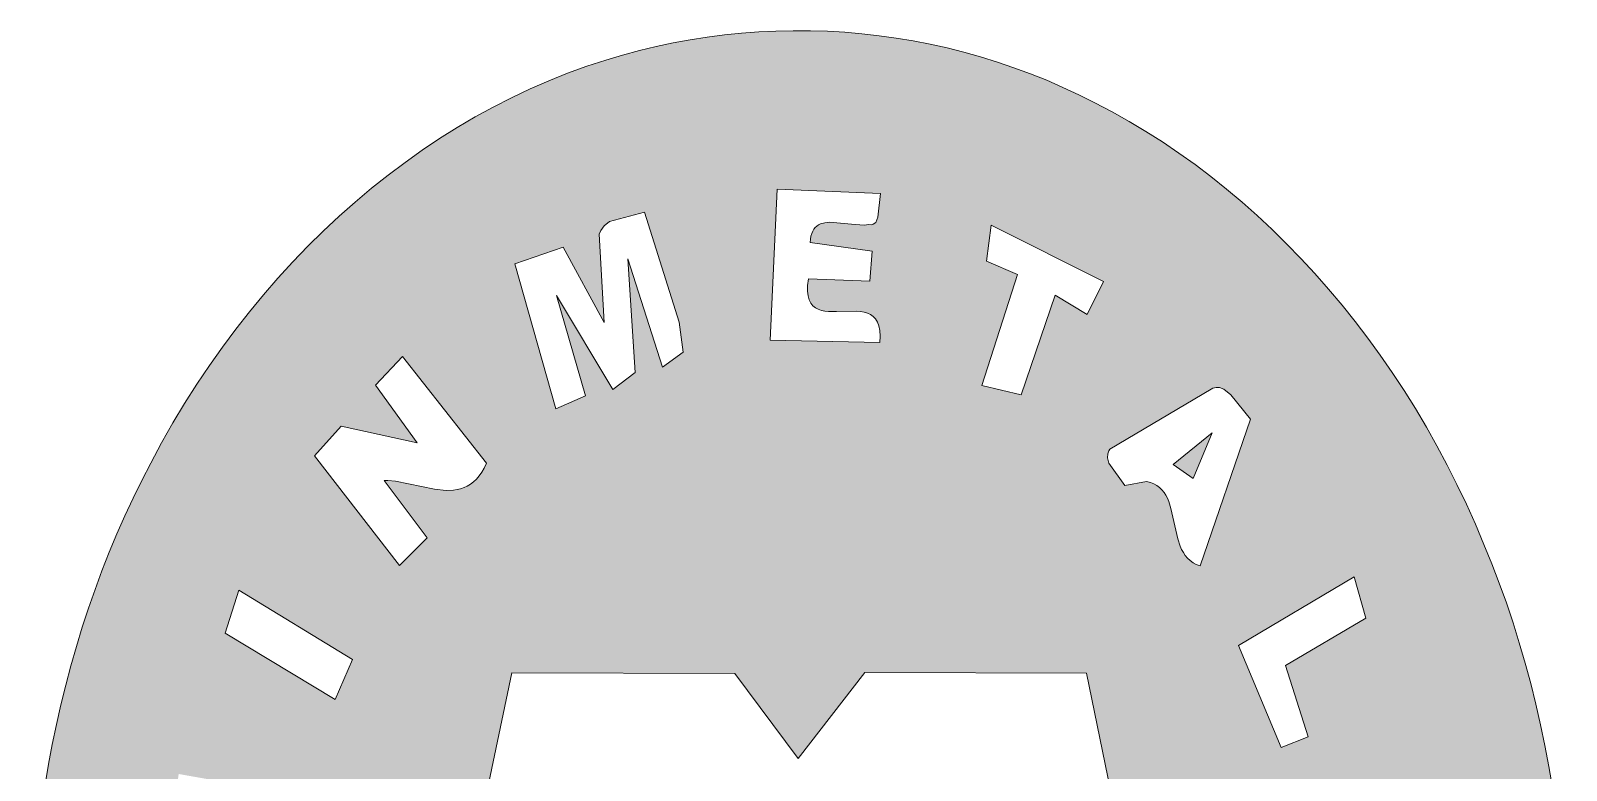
# Model space of a CAD drawing. Header units: millimetres. Extents: x 96 to 23960, y 200 to 17000.
# Drawn here: x 22206.2 to 22432.6, y 8117.8 to 8226.8 of the extents above; entities that cross this region are included whole.
import ezdxf

# ---------------------------------------------------------------- set-up
doc = ezdxf.new("R2010")
doc.units = ezdxf.units.MM
doc.linetypes.add('XKITLINE00', pattern=[0])
doc.layers.add('OtherObjectType', color=1, linetype='Continuous', lineweight=0)

# ---------------------------------------------------------------- blocks, each defined once
blk = doc.blocks.new('*A7')
at = {"layer": 'OtherObjectType'}
blk.add_hatch(color=1, dxfattribs=at).paths.add_polyline_path([(22398.76, 8089.14), (22399.54, 8088.86), (22400.86, 8088.83), (22429.48, 8056.39), (22428.95, 8053.77), (22428.37, 8051.17), (22427.75, 8048.59), (22427.08, 8046.03), (22426.37, 8043.48), (22425.62, 8040.95), (22424.83, 8038.44), (22424, 8035.95), (22423.12, 8033.47), (22422.21, 8031.03), (22421.26, 8028.6), (22420.27, 8026.19), (22419.24, 8023.81), (22418.17, 8021.45), (22417.07, 8019.12), (22415.93, 8016.81), (22414.75, 8014.53), (22413.54, 8012.28), (22412.3, 8010.05), (22411.02, 8007.85), (22409.72, 8005.68), (22408.37, 8003.54), (22407, 8001.43), (22405.6, 7999.35), (22404.16, 7997.3), (22402.7, 7995.29), (22401.08, 7993.14), (22356.18, 8045.55), (22383.16, 8045.98), (22383.17, 8062.73), (22375.97, 8062.86), (22361.9, 8132.1), (22329.2, 8132.18), (22319.34, 8119.49), (22310.01, 8132.04), (22277.13, 8132.15), (22262.67, 8062.83), (22255.81, 8062.81), (22255.83, 8045.9), (22284.62, 8045.82), (22238.09, 7992.76), (22235.82, 7995.72), (22234.02, 7998.2), (22232.26, 8000.74), (22230.54, 8003.32), (22228.89, 8005.95), (22227.28, 8008.63), (22225.72, 8011.36), (22224.22, 8014.13), (22222.77, 8016.95), (22221.38, 8019.8), (22220.04, 8022.69), (22218.76, 8025.62), (22217.53, 8028.59), (22216.37, 8031.59), (22215.26, 8034.63), (22214.22, 8037.69), (22213.23, 8040.79), (22212.31, 8043.91), (22211.45, 8047.06), (22210.65, 8050.23), (22209.92, 8053.43), (22209.25, 8056.64), (22208.64, 8059.88), (22208.11, 8063.13), (22207.64, 8066.4), (22207.24, 8069.69), (22206.91, 8072.98), (22206.65, 8076.29), (22206.46, 8079.61), (22206.31, 8082.63), (22206.23, 8085.65), (22206.19, 8088.67), (22206.21, 8091.69), (22206.29, 8094.71), (22206.41, 8097.72), (22206.6, 8100.74), (22206.83, 8103.74), (22207.12, 8106.74), (22207.47, 8109.74), (22207.86, 8112.72), (22208.31, 8115.69), (22208.81, 8118.65), (22209.37, 8121.59), (22209.97, 8124.52), (22210.63, 8127.43), (22211.35, 8130.32), (22212.11, 8133.19), (22212.92, 8136.04), (22213.79, 8138.87), (22214.71, 8141.67), (22215.68, 8144.45), (22216.7, 8147.2), (22217.77, 8149.93), (22218.89, 8152.62), (22220.06, 8155.28), (22221.29, 8157.91), (22222.56, 8160.5), (22223.88, 8163.06), (22225.49, 8166.05), (22227.16, 8168.99), (22228.89, 8171.87), (22230.68, 8174.69), (22232.54, 8177.46), (22234.45, 8180.16), (22236.42, 8182.81), (22238.44, 8185.39), (22240.52, 8187.9), (22242.65, 8190.35), (22244.83, 8192.74), (22247.06, 8195.05), (22249.34, 8197.3), (22251.66, 8199.47), (22254.03, 8201.57), (22256.44, 8203.6), (22258.9, 8205.55), (22261.39, 8207.42), (22263.92, 8209.22), (22266.49, 8210.93), (22269.09, 8212.57), (22271.73, 8214.12), (22274.4, 8215.58), (22277.1, 8216.96), (22279.83, 8218.25), (22282.59, 8219.46), (22285.37, 8220.57), (22288.18, 8221.59), (22291.02, 8222.52), (22293.48, 8223.25), (22295.95, 8223.91), (22298.44, 8224.5), (22300.94, 8225.03), (22303.45, 8225.49), (22305.96, 8225.88), (22308.49, 8226.21), (22311.02, 8226.47), (22313.55, 8226.66), (22316.08, 8226.79), (22318.62, 8226.84), (22321.16, 8226.83), (22323.69, 8226.75), (22326.23, 8226.61), (22328.76, 8226.39), (22331.29, 8226.11), (22333.81, 8225.76), (22336.32, 8225.34), (22338.82, 8224.85), (22341.32, 8224.3), (22343.8, 8223.67), (22346.27, 8222.98), (22348.73, 8222.22), (22351.17, 8221.39), (22353.6, 8220.49), (22356.01, 8219.53), (22358.4, 8218.49), (22360.77, 8217.38), (22363.12, 8216.21), (22365.66, 8214.88), (22368.17, 8213.47), (22370.64, 8211.99), (22373.09, 8210.43), (22375.51, 8208.8), (22377.89, 8207.09), (22380.23, 8205.32), (22382.54, 8203.48), (22384.81, 8201.56), (22387.04, 8199.58), (22389.24, 8197.54), (22391.39, 8195.43), (22393.5, 8193.26), (22395.56, 8191.03), (22397.58, 8188.73), (22399.56, 8186.38), (22401.49, 8183.97), (22403.36, 8181.51), (22405.19, 8178.99), (22406.97, 8176.42), (22408.7, 8173.79), (22410.37, 8171.11), (22411.99, 8168.39), (22413.55, 8165.61), (22415.06, 8162.79), (22416.5, 8159.93), (22417.89, 8157.02), (22419.22, 8154.06), (22420.48, 8151.07), (22421.64, 8148.23), (22422.74, 8145.35), (22423.79, 8142.45), (22424.77, 8139.52), (22425.7, 8136.56), (22426.57, 8133.57), (22427.39, 8130.56), (22428.14, 8127.53), (22428.84, 8124.48), (22429.47, 8121.41), (22430.05, 8118.32), (22430.57, 8115.21), (22431.04, 8112.09), (22431.44, 8108.96), (22431.78, 8105.82), (22432.07, 8102.67), (22432.3, 8099.51), (22432.47, 8096.35), (22432.58, 8093.18), (22432.63, 8090.01), (22432.62, 8086.84), (22432.55, 8083.67), (22432.42, 8080.51), (22432.24, 8077.34), (22431.99, 8074.19), (22431.69, 8071.04), (22431.32, 8067.9), (22430.9, 8064.78), (22430.41, 8061.66), (22429.97, 8059.02), (22429.48, 8056.39), (22242.9, 8088.65), (22243.72, 8094.53), (22231.4, 8096.5), (22243.88, 8099.14), (22244.96, 8103.9), (22231.96, 8111.06), (22245.35, 8108.36), (22245.95, 8114.04), (22228.01, 8117.22), (22226.68, 8107.85), (22236.31, 8102.61), (22225.7, 8100.83), (22225.11, 8091.81), (22242.9, 8088.65), (22429.48, 8056.39), (22253.66, 8134.13), (22236.9, 8144.31), (22234.87, 8138), (22251.08, 8128.19), (22253.66, 8134.13), (22429.48, 8056.39), (22273.06, 8162.34), (22273.39, 8163.04), (22261, 8178.81), (22257.03, 8174.57), (22263.17, 8166.07), (22251.99, 8168.51), (22248.06, 8164.13), (22260.58, 8147.97), (22264.65, 8152.03), (22258.32, 8160.51), (22258.86, 8160.5), (22259.96, 8160.4), (22265.75, 8159.21), (22267.45, 8159.04), (22268.78, 8159.09), (22269.85, 8159.35), (22270.82, 8159.79), (22271.71, 8160.47), (22272.52, 8161.41), (22273.06, 8162.34), (22429.48, 8056.39), (22302.41, 8179.45), (22301.79, 8183.87), (22296.7, 8200.1), (22291.55, 8198.72), (22290.74, 8198.06), (22290.26, 8197.38), (22290.02, 8196.82), (22290.74, 8183.81), (22284.72, 8194.92), (22277.59, 8192.45), (22283.61, 8171.09), (22288.01, 8172.98), (22283.72, 8187.8), (22292.04, 8173.92), (22295.32, 8176.45), (22294.25, 8193.2), (22299.37, 8177.2), (22302.41, 8179.45), (22429.48, 8056.39), (22331.38, 8180.87), (22331.43, 8181.81), (22331.38, 8182.62), (22331.25, 8183.3), (22330.94, 8184.14), (22330.26, 8184.88), (22329.36, 8185.3), (22328.24, 8185.5), (22325, 8185.43), (22323.85, 8185.44), (22323.31, 8185.5), (22322.8, 8185.6), (22322.33, 8185.76), (22321.91, 8185.99), (22321.54, 8186.29), (22321.23, 8186.67), (22321, 8187.15), (22320.83, 8187.74), (22320.75, 8188.44), (22320.76, 8189.27), (22320.86, 8190.24), (22329.95, 8189.92), (22330.29, 8194.31), (22321.13, 8195.59), (22321.17, 8196.09), (22321.25, 8196.54), (22321.36, 8196.93), (22321.5, 8197.27), (22321.68, 8197.56), (22322.12, 8198.03), (22322.66, 8198.34), (22323.28, 8198.52), (22323.96, 8198.6), (22327.77, 8198.24), (22329.14, 8198.18), (22329.73, 8198.26), (22330.13, 8198.23), (22330.7, 8198.37), (22331.11, 8199.36), (22331.51, 8202.84), (22316.26, 8203.48), (22315.25, 8181.22), (22331.38, 8180.87), (22429.48, 8056.39), (22352.24, 8173.14), (22357.27, 8187.83), (22362, 8184.97), (22364.37, 8189.83), (22347.83, 8198.14), (22347.13, 8192.84), (22351.7, 8190.9), (22346.43, 8174.52), (22352.24, 8173.14), (22429.48, 8056.39), (22378.62, 8147.9), (22386.06, 8169.56), (22383.14, 8173.16), (22382.15, 8174), (22381.27, 8174.31), (22380.41, 8174.08), (22365.26, 8165.08), (22364.91, 8164.1), (22365.17, 8163.04), (22367.53, 8159.76), (22370.74, 8160.36), (22371.3, 8160.22), (22371.81, 8160.03), (22372.26, 8159.78), (22372.66, 8159.49), (22373, 8159.14), (22373.31, 8158.76), (22373.57, 8158.34), (22373.8, 8157.89), (22374, 8157.41), (22374.33, 8156.38), (22375.34, 8151.89), (22375.78, 8150.61), (22376.3, 8149.64), (22376.96, 8148.85), (22377.81, 8148.22), (22378.62, 8147.9), (22377.62, 8160.82), (22374.65, 8162.86), (22380.43, 8167.55), (22377.62, 8160.82), (22378.62, 8147.9), (22429.48, 8056.39), (22390.6, 8121.14), (22394.56, 8122.69), (22391.2, 8133.21), (22403.09, 8140.21), (22401.33, 8146.3), (22384.31, 8136.19), (22390.6, 8121.14), (22429.48, 8056.39), (22400.86, 8088.83), (22405.34, 8091.19), (22407.84, 8103.67), (22408.22, 8103.32), (22408.53, 8102.96), (22408.79, 8102.59), (22408.99, 8102.2), (22409.14, 8101.8), (22409.25, 8101.39), (22409.31, 8100.97), (22409.33, 8100.1), (22409.24, 8099.19), (22408.41, 8095.85), (22407.91, 8093.39), (22407.85, 8092.21), (22407.98, 8091.22), (22408.2, 8090.53), (22408.85, 8090.7), (22409.45, 8090.94), (22410.27, 8091.37), (22411.18, 8092.15), (22411.92, 8093.12), (22412.5, 8094.23), (22412.91, 8095.47), (22413.18, 8096.8), (22413.28, 8097.85), (22413.31, 8099.28), (22413.21, 8100.73), (22413, 8102.17), (22412.68, 8103.57), (22412.27, 8104.91), (22411.77, 8106.16), (22411.11, 8107.45), (22410.47, 8108.19), (22409.8, 8108.71), (22409.05, 8109.09), (22408.15, 8109.28), (22407.39, 8109.3), (22406.64, 8109.17), (22405.9, 8108.91), (22405.2, 8108.53), (22404.56, 8108.02), (22403.98, 8107.41), (22403.48, 8106.69), (22403, 8105.71), (22402.74, 8104.74), (22402.66, 8104), (22402.56, 8103.67), (22401.96, 8098.94), (22401.65, 8097.5), (22401.4, 8096.89), (22401.08, 8096.38), (22400.66, 8096), (22400.14, 8095.76), (22399.49, 8095.68), (22399.11, 8095.7), (22398.7, 8095.78), (22398.32, 8096.37), (22398.05, 8096.95), (22397.87, 8097.53), (22397.78, 8098.37), (22397.93, 8099.45), (22400.22, 8103.41), (22399.2, 8109.88), (22398.53, 8109.49), (22397.91, 8109.04), (22397.33, 8108.55), (22396.8, 8108), (22396.32, 8107.41), (22395.88, 8106.77), (22395.48, 8106.1), (22395.13, 8105.39), (22394.83, 8104.65), (22394.57, 8103.89), (22394.36, 8103.1), (22394.19, 8102.3), (22394.06, 8101.48), (22393.98, 8100.65), (22393.94, 8099.81), (22393.95, 8098.98), (22394, 8098.14), (22394.09, 8097.31), (22394.23, 8096.49), (22394.41, 8095.68), (22394.64, 8094.89), (22394.91, 8094.12), (22395.22, 8093.37), (22395.57, 8092.65), (22395.97, 8091.97), (22396.41, 8091.32), (22396.89, 8090.72), (22397.41, 8090.16), (22397.98, 8089.64)], flags=17)
at = {"layer": 'OtherObjectType', "color": 7, "linetype": 'XKITLINE00', "lineweight": 0}
for p, q in [((22311.02, 8226.47), (22308.49, 8226.21)), ((22313.55, 8226.66), (22311.02, 8226.47)), ((22316.08, 8226.79), (22313.55, 8226.66)), ((22318.62, 8226.84), (22316.08, 8226.79)), ((22321.16, 8226.83), (22318.62, 8226.84)), ((22323.69, 8226.75), (22321.16, 8226.83)), ((22326.23, 8226.61), (22323.69, 8226.75)), ((22328.76, 8226.39), (22326.23, 8226.61)), ((22298.44, 8224.5), (22295.95, 8223.91)), ((22300.94, 8225.03), (22298.44, 8224.5)), ((22303.45, 8225.49), (22300.94, 8225.03)), ((22305.96, 8225.88), (22303.45, 8225.49)), ((22308.49, 8226.21), (22305.96, 8225.88)), ((22331.29, 8226.11), (22328.76, 8226.39)), ((22333.81, 8225.76), (22331.29, 8226.11)), ((22336.32, 8225.34), (22333.81, 8225.76)), ((22338.82, 8224.85), (22336.32, 8225.34)), ((22341.32, 8224.3), (22338.82, 8224.85)), ((22343.8, 8223.67), (22341.32, 8224.3)), ((22291.02, 8222.52), (22288.18, 8221.59)), ((22293.48, 8223.25), (22291.02, 8222.52)), ((22295.95, 8223.91), (22293.48, 8223.25)), ((22346.27, 8222.98), (22343.8, 8223.67)), ((22348.73, 8222.22), (22346.27, 8222.98)), ((22351.17, 8221.39), (22348.73, 8222.22)), ((22285.37, 8220.57), (22282.59, 8219.46)), ((22288.18, 8221.59), (22285.37, 8220.57)), ((22353.6, 8220.49), (22351.17, 8221.39)), ((22356.01, 8219.53), (22353.6, 8220.49)), ((22279.83, 8218.25), (22277.1, 8216.96)), ((22282.59, 8219.46), (22279.83, 8218.25)), ((22358.4, 8218.49), (22356.01, 8219.53)), ((22360.77, 8217.38), (22358.4, 8218.49)), ((22363.12, 8216.21), (22360.77, 8217.38)), ((22274.4, 8215.58), (22271.73, 8214.12)), ((22277.1, 8216.96), (22274.4, 8215.58)), ((22365.66, 8214.88), (22363.12, 8216.21)), ((22271.73, 8214.12), (22269.09, 8212.57)), ((22368.17, 8213.47), (22365.66, 8214.88)), ((22370.64, 8211.99), (22368.17, 8213.47)), ((22266.49, 8210.93), (22263.92, 8209.22)), ((22269.09, 8212.57), (22266.49, 8210.93)), ((22373.09, 8210.43), (22370.64, 8211.99)), ((22263.92, 8209.22), (22261.39, 8207.42)), ((22375.51, 8208.8), (22373.09, 8210.43)), ((22377.89, 8207.09), (22375.51, 8208.8)), ((22261.39, 8207.42), (22258.9, 8205.55)), ((22380.23, 8205.32), (22377.89, 8207.09)), ((22258.9, 8205.55), (22256.44, 8203.6)), ((22382.54, 8203.48), (22380.23, 8205.32)), ((22254.03, 8201.57), (22251.66, 8199.47)), ((22256.44, 8203.6), (22254.03, 8201.57)), ((22315.25, 8181.22), (22316.26, 8203.48)), ((22316.26, 8203.48), (22331.51, 8202.84)), ((22331.51, 8202.84), (22331.11, 8199.36)), ((22384.81, 8201.56), (22382.54, 8203.48)), ((22387.04, 8199.58), (22384.81, 8201.56)), ((22251.66, 8199.47), (22249.34, 8197.3)), ((22291.55, 8198.72), (22296.7, 8200.1)), ((22296.7, 8200.1), (22301.79, 8183.87)), ((22331.11, 8199.36), (22330.79, 8198.58)), ((22389.24, 8197.54), (22387.04, 8199.58)), ((22249.34, 8197.3), (22247.06, 8195.05)), ((22290.02, 8196.82), (22290.26, 8197.38)), ((22290.26, 8197.38), (22290.74, 8198.06)), ((22290.74, 8198.06), (22291.55, 8198.72)), ((22321.5, 8197.27), (22321.36, 8196.93)), ((22321.68, 8197.56), (22321.5, 8197.27)), ((22321.89, 8197.82), (22321.68, 8197.56)), ((22322.12, 8198.03), (22321.89, 8197.82)), ((22322.38, 8198.2), (22322.12, 8198.03)), ((22322.66, 8198.34), (22322.38, 8198.2)), ((22323.28, 8198.52), (22322.66, 8198.34)), ((22323.96, 8198.6), (22323.28, 8198.52)), ((22327.77, 8198.24), (22323.96, 8198.6)), ((22329.14, 8198.18), (22327.77, 8198.24)), ((22329.73, 8198.26), (22329.14, 8198.18)), ((22330.13, 8198.23), (22329.73, 8198.26)), ((22330.44, 8198.3), (22330.13, 8198.23)), ((22330.79, 8198.58), (22330.44, 8198.3)), ((22347.83, 8198.14), (22347.13, 8192.84)), ((22347.13, 8192.84), (22347.83, 8198.14)), ((22364.37, 8189.83), (22347.83, 8198.14)), ((22347.83, 8198.14), (22364.37, 8189.83)), ((22391.39, 8195.43), (22389.24, 8197.54)), ((22247.06, 8195.05), (22244.83, 8192.74)), ((22277.59, 8192.45), (22284.72, 8194.92)), ((22284.72, 8194.92), (22290.74, 8183.81)), ((22290.74, 8183.81), (22290.02, 8196.82)), ((22321.17, 8196.09), (22321.13, 8195.59)), ((22321.13, 8195.59), (22330.29, 8194.31)), ((22321.25, 8196.54), (22321.17, 8196.09)), ((22321.36, 8196.93), (22321.25, 8196.54)), ((22393.5, 8193.26), (22391.39, 8195.43)), ((22244.83, 8192.74), (22242.65, 8190.35)), ((22299.37, 8177.2), (22294.25, 8193.2)), ((22294.25, 8193.2), (22295.32, 8176.45)), ((22330.29, 8194.31), (22329.95, 8189.92)), ((22351.7, 8190.9), (22347.13, 8192.84)), ((22347.13, 8192.84), (22351.7, 8190.9)), ((22395.56, 8191.03), (22393.5, 8193.26)), ((22242.65, 8190.35), (22240.52, 8187.9)), ((22283.61, 8171.09), (22277.59, 8192.45)), ((22320.86, 8190.24), (22320.76, 8189.27)), ((22329.95, 8189.92), (22320.86, 8190.24)), ((22346.43, 8174.52), (22351.7, 8190.9)), ((22351.7, 8190.9), (22346.43, 8174.52)), ((22397.58, 8188.73), (22395.56, 8191.03)), ((22320.76, 8189.27), (22320.75, 8188.44)), ((22320.75, 8188.44), (22320.83, 8187.74)), ((22364.37, 8189.83), (22362, 8184.97)), ((22362, 8184.97), (22364.37, 8189.83)), ((22399.56, 8186.38), (22397.58, 8188.73)), ((22240.52, 8187.9), (22238.44, 8185.39)), ((22292.04, 8173.92), (22283.72, 8187.8)), ((22283.72, 8187.8), (22288.01, 8172.98)), ((22320.83, 8187.74), (22321, 8187.15)), ((22321, 8187.15), (22321.23, 8186.67)), ((22321.23, 8186.67), (22321.54, 8186.29)), ((22321.54, 8186.29), (22321.91, 8185.99)), ((22321.91, 8185.99), (22322.33, 8185.76)), ((22322.33, 8185.76), (22322.8, 8185.6)), ((22352.24, 8173.14), (22357.27, 8187.83)), ((22357.27, 8187.83), (22352.24, 8173.14)), ((22362, 8184.97), (22357.27, 8187.83)), ((22357.27, 8187.83), (22362, 8184.97)), ((22401.49, 8183.97), (22399.56, 8186.38)), ((22238.44, 8185.39), (22236.42, 8182.81)), ((22301.79, 8183.87), (22302.41, 8179.45)), ((22322.8, 8185.6), (22323.31, 8185.5)), ((22323.31, 8185.5), (22323.85, 8185.44)), ((22323.85, 8185.44), (22325, 8185.43)), ((22325, 8185.43), (22327.99, 8185.49)), ((22327.99, 8185.49), (22328.55, 8185.44)), ((22328.55, 8185.44), (22329.08, 8185.35)), ((22329.08, 8185.35), (22329.57, 8185.2)), ((22329.57, 8185.2), (22330.02, 8184.99)), ((22330.02, 8184.99), (22330.42, 8184.71)), ((22330.42, 8184.71), (22330.76, 8184.34)), ((22330.76, 8184.34), (22331.04, 8183.87)), ((22331.04, 8183.87), (22331.25, 8183.3)), ((22403.36, 8181.51), (22401.49, 8183.97)), ((22236.42, 8182.81), (22234.45, 8180.16)), ((22331.38, 8180.87), (22315.25, 8181.22)), ((22331.25, 8183.3), (22331.38, 8182.62)), ((22331.38, 8182.62), (22331.43, 8181.81)), ((22331.43, 8181.81), (22331.38, 8180.87)), ((22405.19, 8178.99), (22403.36, 8181.51)), ((22234.45, 8180.16), (22232.54, 8177.46)), ((22302.41, 8179.45), (22299.37, 8177.2)), ((22406.97, 8176.42), (22405.19, 8178.99)), ((22232.54, 8177.46), (22230.68, 8174.69)), ((22257.03, 8174.57), (22261, 8178.81)), ((22261, 8178.81), (22273.39, 8163.04)), ((22230.68, 8174.69), (22228.89, 8171.87)), ((22263.17, 8166.07), (22257.03, 8174.57)), ((22295.32, 8176.45), (22292.04, 8173.92)), ((22352.24, 8173.14), (22346.43, 8174.52)), ((22346.43, 8174.52), (22352.24, 8173.14)), ((22408.7, 8173.79), (22406.97, 8176.42)), ((22288.01, 8172.98), (22283.61, 8171.09)), ((22365.31, 8165.11), (22380.24, 8173.99)), ((22380.24, 8173.99), (22380.51, 8174.11)), ((22380.51, 8174.11), (22381.01, 8174.24)), ((22381.01, 8174.24), (22381.48, 8174.24)), ((22381.48, 8174.24), (22382.15, 8174)), ((22382.15, 8174), (22383.14, 8173.16)), ((22383.14, 8173.16), (22386.06, 8169.56)), ((22410.37, 8171.11), (22408.7, 8173.79)), ((22228.89, 8171.87), (22227.16, 8168.99)), ((22411.99, 8168.39), (22410.37, 8171.11)), ((22227.16, 8168.99), (22225.49, 8166.05)), ((22248.06, 8164.13), (22251.99, 8168.51)), ((22251.99, 8168.51), (22263.17, 8166.07)), ((22386.06, 8169.56), (22378.62, 8147.9)), ((22413.55, 8165.61), (22411.99, 8168.39)), ((22225.49, 8166.05), (22223.88, 8163.06)), ((22380.43, 8167.55), (22374.65, 8162.86)), ((22374.65, 8162.86), (22380.43, 8167.55)), ((22377.62, 8160.82), (22380.43, 8167.55)), ((22380.43, 8167.55), (22377.62, 8160.82)), ((22415.06, 8162.79), (22413.55, 8165.61)), ((22223.88, 8163.06), (22222.56, 8160.5)), ((22260.58, 8147.97), (22248.06, 8164.13)), ((22273.39, 8163.04), (22273.06, 8162.34)), ((22364.98, 8163.83), (22365.03, 8164.45)), ((22365.17, 8163.04), (22364.98, 8163.83)), ((22365.03, 8164.45), (22365.19, 8164.88)), ((22367.53, 8159.76), (22365.17, 8163.04)), ((22365.19, 8164.88), (22365.31, 8165.11)), ((22272.32, 8161.17), (22271.91, 8160.7)), ((22272.7, 8161.71), (22272.32, 8161.17)), ((22273.06, 8162.34), (22272.7, 8161.71)), ((22374.65, 8162.86), (22377.62, 8160.82)), ((22377.62, 8160.82), (22374.65, 8162.86)), ((22416.5, 8159.93), (22415.06, 8162.79)), ((22222.56, 8160.5), (22221.29, 8157.91)), ((22258.86, 8160.5), (22258.32, 8160.51)), ((22258.32, 8160.51), (22264.65, 8152.03)), ((22259.96, 8160.4), (22258.86, 8160.5)), ((22265.75, 8159.21), (22259.96, 8160.4)), ((22267.45, 8159.04), (22265.75, 8159.21)), ((22268.54, 8159.09), (22267.45, 8159.04)), ((22269.07, 8159.16), (22268.54, 8159.09)), ((22269.59, 8159.28), (22269.07, 8159.16)), ((22270.09, 8159.45), (22269.59, 8159.28)), ((22270.57, 8159.68), (22270.09, 8159.45)), ((22271.04, 8159.96), (22270.57, 8159.68)), ((22271.48, 8160.29), (22271.04, 8159.96)), ((22271.91, 8160.7), (22271.48, 8160.29)), ((22370.74, 8160.36), (22367.53, 8159.76)), ((22371.3, 8160.22), (22370.74, 8160.36)), ((22371.81, 8160.03), (22371.3, 8160.22)), ((22372.26, 8159.78), (22371.81, 8160.03)), ((22372.66, 8159.49), (22372.26, 8159.78)), ((22373, 8159.14), (22372.66, 8159.49)), ((22373.31, 8158.76), (22373, 8159.14)), ((22373.57, 8158.34), (22373.31, 8158.76)), ((22417.89, 8157.02), (22416.5, 8159.93)), ((22221.29, 8157.91), (22220.06, 8155.28)), ((22373.8, 8157.89), (22373.57, 8158.34)), ((22374, 8157.41), (22373.8, 8157.89)), ((22374.33, 8156.38), (22374, 8157.41)), ((22375.34, 8151.89), (22374.33, 8156.38)), ((22419.22, 8154.06), (22417.89, 8157.02)), ((22220.06, 8155.28), (22218.89, 8152.62)), ((22420.48, 8151.07), (22419.22, 8154.06)), ((22218.89, 8152.62), (22217.77, 8149.93)), ((22264.65, 8152.03), (22260.58, 8147.97)), ((22375.7, 8150.84), (22375.34, 8151.89)), ((22217.77, 8149.93), (22216.7, 8147.2)), ((22375.91, 8150.35), (22375.7, 8150.84)), ((22376.17, 8149.89), (22375.91, 8150.35)), ((22376.45, 8149.45), (22376.17, 8149.89)), ((22376.79, 8149.06), (22376.45, 8149.45)), ((22421.64, 8148.23), (22420.48, 8151.07)), ((22216.7, 8147.2), (22215.68, 8144.45)), ((22377.16, 8148.7), (22376.79, 8149.06)), ((22377.59, 8148.38), (22377.16, 8148.7)), ((22378.07, 8148.11), (22377.59, 8148.38)), ((22378.62, 8147.9), (22378.07, 8148.11)), ((22422.74, 8145.35), (22421.64, 8148.23)), ((22384.31, 8136.19), (22401.33, 8146.3)), ((22401.33, 8146.3), (22403.09, 8140.21)), ((22423.79, 8142.45), (22422.74, 8145.35)), ((22215.68, 8144.45), (22214.71, 8141.67)), ((22234.87, 8138), (22236.9, 8144.31)), ((22236.9, 8144.31), (22253.66, 8134.13)), ((22214.71, 8141.67), (22213.79, 8138.87)), ((22424.77, 8139.52), (22423.79, 8142.45)), ((22213.79, 8138.87), (22212.92, 8136.04)), ((22403.09, 8140.21), (22391.2, 8133.21)), ((22425.7, 8136.56), (22424.77, 8139.52)), ((22212.92, 8136.04), (22212.11, 8133.19)), ((22251.08, 8128.19), (22234.87, 8138)), ((22390.6, 8121.14), (22384.31, 8136.19)), ((22426.57, 8133.57), (22425.7, 8136.56)), ((22253.66, 8134.13), (22251.08, 8128.19)), ((22212.11, 8133.19), (22211.35, 8130.32)), ((22277.13, 8132.15), (22262.67, 8062.83)), ((22262.67, 8062.83), (22277.13, 8132.15)), ((22310.01, 8132.04), (22277.13, 8132.15)), ((22277.13, 8132.15), (22310.01, 8132.04)), ((22319.34, 8119.49), (22310.01, 8132.04)), ((22310.01, 8132.04), (22319.34, 8119.49)), ((22329.2, 8132.18), (22319.34, 8119.49)), ((22319.34, 8119.49), (22329.2, 8132.18)), ((22361.9, 8132.1), (22329.2, 8132.18)), ((22329.2, 8132.18), (22361.9, 8132.1)), ((22375.97, 8062.86), (22361.9, 8132.1)), ((22361.9, 8132.1), (22375.97, 8062.86)), ((22391.2, 8133.21), (22394.56, 8122.69)), ((22427.39, 8130.56), (22426.57, 8133.57)), ((22211.35, 8130.32), (22210.63, 8127.43)), ((22428.14, 8127.53), (22427.39, 8130.56)), ((22210.63, 8127.43), (22209.97, 8124.52)), ((22428.84, 8124.48), (22428.14, 8127.53)), ((22209.97, 8124.52), (22209.37, 8121.59)), ((22394.56, 8122.69), (22390.6, 8121.14)), ((22429.47, 8121.41), (22428.84, 8124.48)), ((22209.37, 8121.59), (22208.81, 8118.65)), ((22430.05, 8118.32), (22429.47, 8121.41)), ((22208.81, 8118.65), (22208.31, 8115.69)), ((22430.57, 8115.21), (22430.05, 8118.32))]:
    blk.add_line(p, q, dxfattribs=at)

msp = doc.modelspace()

# ---------------------------------------------------------------- block references
at = {"lineweight": 0}
msp.add_blockref('*A7', (0, 0), dxfattribs=at)

doc.saveas('drawing.dxf')
